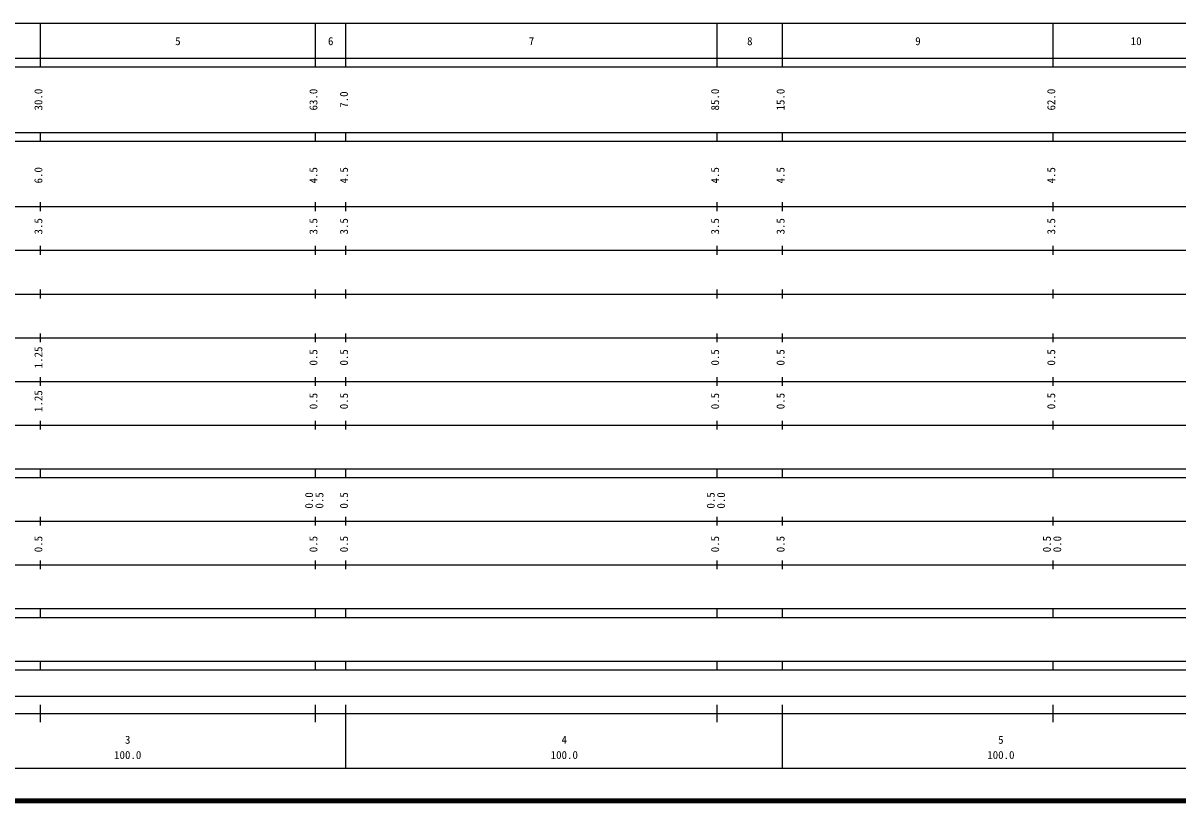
# Model space of a CAD drawing. Units: millimetres on the paper, enlarged 1000 times. Extents: x 40000 to 680000, y 20000 to 380000.
# Drawn here: x 194039 to 458550, y 20000 to 198000 of the extents above; entities that cross this region are included whole.
import ezdxf
from ezdxf.enums import TextEntityAlignment as Align

# ---------------------------------------------------------------- set-up
doc = ezdxf.new("R2010")
doc.units = ezdxf.units.MM
doc.header["$LTSCALE"] = 1000
doc.layers.add('M-TTL', color=2, linetype='Continuous', lineweight=140)
doc.layers.add('M-TTL-BAND', color=7, linetype='Continuous', lineweight=25)
doc.styles.add('ＭＳ ゴシック', font='')
doc.styles.get('ＭＳ ゴシック').set_extended_font_data('MS Gothic')

msp = doc.modelspace()

# ---------------------------------------------------------------- linework, layer by layer
at = {"layer": 'M-TTL'}
msp.add_line((40000, 20000), (680000, 20000), dxfattribs=at)
at = {"layer": 'M-TTL-BAND'}
for p, q in [((68000, 198000), (579000, 198000)), ((198000, 188000), (198000, 198000)), ((261000, 188000), (261000, 198000)), ((268000, 188000), (268000, 198000)), ((353000, 188000), (353000, 198000)), ((368000, 188000), (368000, 198000)), ((430000, 188000), (430000, 198000)), ((40000, 190000), (579000, 190000)), ((40000, 188000), (579000, 188000)), ((40000, 173000), (579000, 173000)), ((198000, 171000), (198000, 173000)), ((261000, 171000), (261000, 173000)), ((268000, 171000), (268000, 173000)), ((353000, 171000), (353000, 173000)), ((368000, 171000), (368000, 173000)), ((430000, 171000), (430000, 173000)), ((40000, 171000), (579000, 171000)), ((198000, 155000), (198000, 157000)), ((261000, 155000), (261000, 157000)), ((268000, 155000), (268000, 157000)), ((353000, 155000), (353000, 157000)), ((368000, 155000), (368000, 157000)), ((430000, 155000), (430000, 157000)), ((40000, 156000), (579000, 156000)), ((46000, 146000), (579000, 146000)), ((198000, 145000), (198000, 147000)), ((261000, 145000), (261000, 147000)), ((268000, 145000), (268000, 147000)), ((353000, 145000), (353000, 147000)), ((368000, 145000), (368000, 147000)), ((430000, 145000), (430000, 147000)), ((52000, 136000), (579000, 136000)), ((198000, 135000), (198000, 137000)), ((261000, 135000), (261000, 137000)), ((268000, 135000), (268000, 137000)), ((353000, 135000), (353000, 137000)), ((368000, 135000), (368000, 137000)), ((430000, 135000), (430000, 137000)), ((198000, 125000), (198000, 127000)), ((261000, 125000), (261000, 127000)), ((268000, 125000), (268000, 127000)), ((353000, 125000), (353000, 127000)), ((368000, 125000), (368000, 127000)), ((430000, 125000), (430000, 127000)), ((46000, 126000), (579000, 126000)), ((198000, 115000), (198000, 117000)), ((261000, 115000), (261000, 117000)), ((268000, 115000), (268000, 117000)), ((353000, 115000), (353000, 117000)), ((368000, 115000), (368000, 117000)), ((430000, 115000), (430000, 117000)), ((52000, 116000), (579000, 116000)), ((46000, 106000), (579000, 106000)), ((198000, 105000), (198000, 107000)), ((261000, 105000), (261000, 107000)), ((268000, 105000), (268000, 107000)), ((353000, 105000), (353000, 107000)), ((368000, 105000), (368000, 107000)), ((430000, 105000), (430000, 107000)), ((40000, 96000), (579000, 96000)), ((198000, 94000), (198000, 96000)), ((261000, 94000), (261000, 96000)), ((268000, 94000), (268000, 96000)), ((353000, 94000), (353000, 96000)), ((368000, 94000), (368000, 96000)), ((430000, 94000), (430000, 96000)), ((40000, 94000), (579000, 94000)), ((198000, 83000), (198000, 85000)), ((261000, 83000), (261000, 85000)), ((268000, 83000), (268000, 85000)), ((353000, 83000), (353000, 85000)), ((368000, 83000), (368000, 85000)), ((430000, 83000), (430000, 85000)), ((49000, 84000), (579000, 84000)), ((198000, 73000), (198000, 75000)), ((261000, 73000), (261000, 75000)), ((268000, 73000), (268000, 75000)), ((353000, 73000), (353000, 75000)), ((368000, 73000), (368000, 75000)), ((430000, 73000), (430000, 75000)), ((40000, 74000), (579000, 74000)), ((40000, 64000), (579000, 64000)), ((198000, 62000), (198000, 64000)), ((261000, 62000), (261000, 64000)), ((268000, 62000), (268000, 64000)), ((353000, 62000), (353000, 64000)), ((368000, 62000), (368000, 64000)), ((430000, 62000), (430000, 64000)), ((40000, 62000), (579000, 62000)), ((40000, 52000), (579000, 52000)), ((198000, 50000), (198000, 52000)), ((261000, 50000), (261000, 52000)), ((268000, 50000), (268000, 52000)), ((353000, 50000), (353000, 52000)), ((368000, 50000), (368000, 52000)), ((430000, 50000), (430000, 52000)), ((40000, 50000), (579000, 50000)), ((90000, 44000), (559000, 44000)), ((40000, 40000), (579000, 40000)), ((198000, 38000), (198000, 42000)), ((261000, 38000), (261000, 42000)), ((268000, 27500), (268000, 42000)), ((353000, 38000), (353000, 42000)), ((368000, 27500), (368000, 42000)), ((430000, 38000), (430000, 42000)), ((68000, 27500), (579000, 27500))]:
    msp.add_line(p, q, dxfattribs=at)

# ---------------------------------------------------------------- texts
at = {"layer": 'M-TTL-BAND', "style": 'ＭＳ ゴシック'}
for s, p in [('5', (229500, 192405)), ('6', (264500, 192405)), ('7', (310500, 192405)), ('8', (360500, 192405)), ('9', (399000, 192405)), ('10', (449000, 192405)), ('3', (218000, 32523)), ('4', (318000, 32523)), ('5', (418000, 32523)), ('100.0', (218000, 29033)), ('100.0', (318000, 29033)), ('100.0', (418000, 29033))]:
    msp.add_text(s, height=1833, dxfattribs=at).set_placement(p, align=Align.BOTTOM_CENTER)
for s, p in [('30.0', (199000, 180500)), ('63.0', (262000, 180500)), ('85.0', (354000, 180500)), ('15.0', (369000, 180500)), ('62.0', (431000, 180500)), ('7.0', (269000, 180500)), ('6.0', (199000, 163174)), ('4.5', (262000, 163174)), ('4.5', (269000, 163174)), ('4.5', (354000, 163174)), ('4.5', (369000, 163174)), ('4.5', (431000, 163174)), ('3.5', (199000, 151500)), ('3.5', (262000, 151500)), ('3.5', (269000, 151500)), ('3.5', (354000, 151500)), ('3.5', (369000, 151500)), ('3.5', (431000, 151500)), ('1.25', (199000, 121500)), ('0.5', (262000, 121500)), ('0.5', (269000, 121500)), ('0.5', (354000, 121500)), ('0.5', (369000, 121500)), ('0.5', (431000, 121500)), ('1.25', (199000, 111500)), ('0.5', (262000, 111500)), ('0.5', (269000, 111500)), ('0.5', (354000, 111500)), ('0.5', (369000, 111500)), ('0.5', (431000, 111500)), ('0.0', (261000, 88764)), ('0.5', (263370, 88764)), ('0.5', (269000, 88764)), ('0.5', (353000, 88764)), ('0.0', (355370, 88764)), ('0.5', (199000, 78764)), ('0.5', (262000, 78764)), ('0.5', (269000, 78764)), ('0.5', (354000, 78764)), ('0.5', (369000, 78764)), ('0.5', (430000, 78764)), ('0.0', (432370, 78764))]:
    msp.add_text(s, height=1833, rotation=90, dxfattribs=at).set_placement(p, align=Align.BOTTOM_CENTER)

doc.saveas('drawing.dxf')
